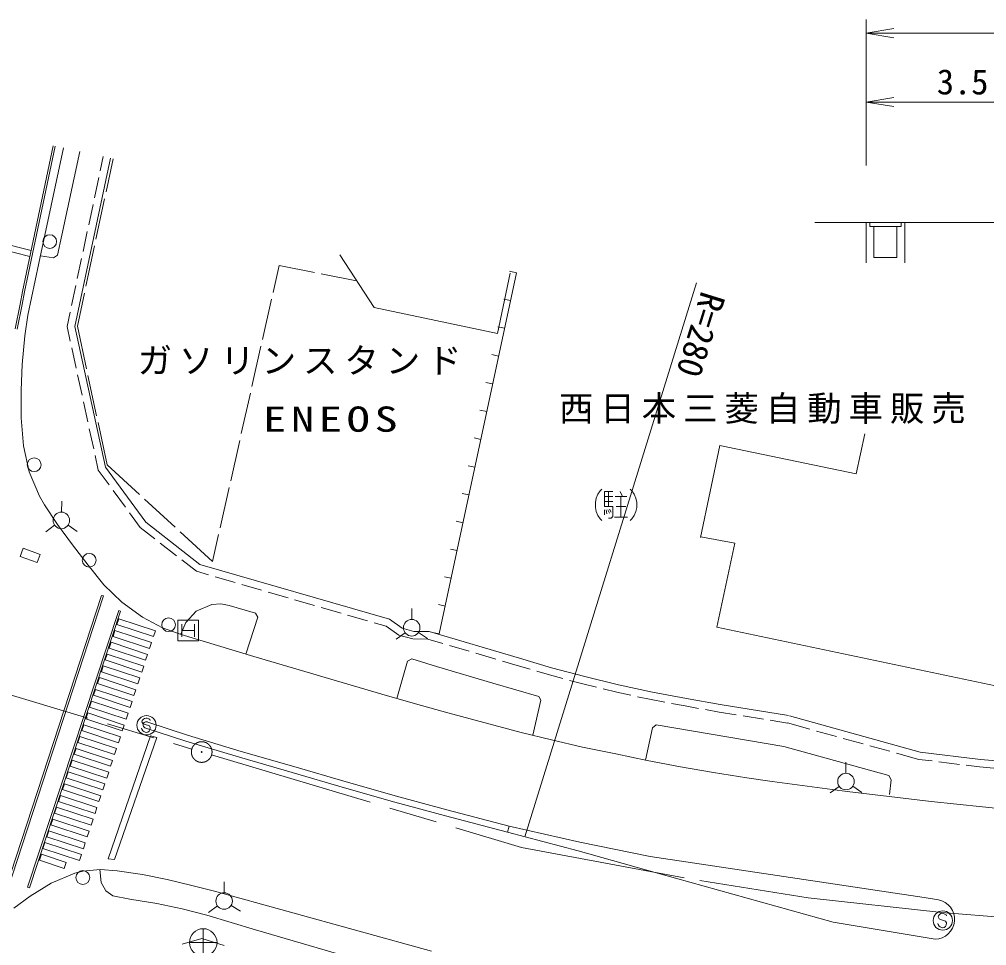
# Model space of a CAD drawing. Units: millimetres at full size, sheet at 1:1000, with parts at other scales. Extents: x 40000 to 680000, y 20000 to 380000.
# Drawn here: x 173886 to 244054, y 251468 to 318689 of the extents above; entities that cross this region are included whole.
import ezdxf
from ezdxf.enums import TextEntityAlignment as Align

# ---------------------------------------------------------------- set-up
doc = ezdxf.new("R2010")
doc.units = ezdxf.units.MM
doc.header["$LTSCALE"] = 1000
doc.linetypes.add('CHAIN', pattern=[18.5, 12, -1.5, 3.5, -1.5])
for name, color, linetype, lineweight in [('M-BGD', 7, 'Continuous', 13), ('M-BMK', 2, 'CHAIN', 13), ('M-BMK-SRVR', 3, 'Continuous', 13), ('M-STR-HTXT', 7, 'Continuous', 13), ('M-STR-STRC', 7, 'Continuous', 13)]:
    doc.layers.add(name, color=color, linetype=linetype, lineweight=lineweight)
doc.styles.add('ＭＳ ゴシック', font='')
doc.styles.get('ＭＳ ゴシック').set_extended_font_data('MS Gothic')

# ---------------------------------------------------------------- blocks, each defined once
blk = doc.blocks.new('open_arrow')
at = {"color": 0, "linetype": 'Continuous', "lineweight": -2}
blk.add_lwpolyline([(7.5, 1.25), (0, 0), (7.5, -1.25)], dxfattribs=at)

msp = doc.modelspace()

# ---------------------------------------------------------------- linework, layer by layer
at = {"layer": 'M-BGD'}
for p, q in [((177093, 309356), (175310, 300987)), ((178271, 309101), (176970, 303031)), ((177917, 296393), (180503, 308618)), ((179747, 307700), (179966, 308735)), ((180175, 306162), (180690, 308578)), ((179333, 305743), (179643, 307210)), ((178919, 303786), (179229, 305254)), ((179445, 302739), (180071, 305673)), ((235312, 303948), (231596, 303948)), ((235312, 303948), (235570, 303948)), ((235312, 303948), (235312, 301009)), ((235570, 303948), (235570, 303651)), ((237861, 303948), (235570, 303948)), ((238112, 303948), (237861, 303948)), ((237861, 303948), (237861, 303651)), ((238112, 303948), (238112, 301023)), ((238112, 303948), (249312, 303948)), ((178505, 301830), (178815, 303297)), ((237861, 303651), (235570, 303651)), ((235859, 301418), (235859, 303651)), ((237532, 301418), (237532, 303651)), ((176970, 303031), (176656, 301564)), ((178715, 299316), (179341, 302250)), ((176357, 301373), (175424, 301519)), ((176656, 301564), (176357, 301373)), ((178091, 299873), (178401, 301340)), ((197122, 301600), (199616, 297781)), ((237532, 301418), (235859, 301418)), ((175310, 300987), (174508, 297210)), ((192729, 300816), (192291, 298867)), ((195293, 300317), (192729, 300816)), ((209937, 300302), (209448, 300406)), ((198349, 299721), (195784, 300221)), ((204351, 274099), (209937, 300302)), ((208578, 295896), (209496, 300259)), ((177677, 297916), (177987, 299384)), ((178095, 296411), (178610, 298827)), ((192181, 298380), (191523, 295453)), ((209508, 298286), (209019, 298391)), ((199616, 297781), (208578, 295896)), ((174508, 297210), (174284, 295733)), ((177354, 296392), (177573, 297427)), ((177584, 295334), (177354, 296392)), ((180128, 286200), (177917, 296393)), ((178757, 293336), (178095, 296411)), ((209078, 296271), (208589, 296375)), ((174284, 295733), (174090, 293641)), ((178008, 293379), (177690, 294845)), ((191414, 294965), (190756, 292038)), ((208648, 294255), (208159, 294360)), ((174090, 293641), (174016, 291790)), ((178432, 291425), (178114, 292891)), ((179493, 289914), (178862, 292847)), ((208219, 292240), (207730, 292344)), ((174016, 291790), (174016, 289769)), ((190646, 291550), (189988, 288623)), ((178856, 289470), (178538, 290936)), ((207789, 290224), (207300, 290328)), ((174016, 289769), (174188, 287748)), ((180260, 286349), (179599, 289425)), ((179280, 287516), (178962, 288982)), ((235209, 288616), (234598, 285716)), ((174188, 287748), (174595, 285850)), ((189878, 288135), (189221, 285208)), ((207359, 288208), (206870, 288313)), ((223305, 281086), (224696, 287765)), ((224696, 287765), (234598, 285716)), ((179615, 285969), (179386, 287027)), ((182607, 284203), (180260, 286349)), ((206930, 286193), (206441, 286297)), ((174595, 285850), (175341, 284093)), ((180397, 284901), (179615, 285969)), ((183054, 282201), (180128, 286200)), ((181578, 283287), (180693, 284497)), ((189111, 284720), (188453, 281793)), ((206500, 284177), (206011, 284282)), ((215849, 284235), (215729, 283935)), ((216029, 284475), (215849, 284235)), ((216149, 284595), (216029, 284475)), ((216929, 284415), (216329, 284415)), ((216329, 284415), (216329, 283335)), ((216629, 284415), (216629, 283335)), ((217469, 284415), (217649, 284055)), ((218189, 284595), (218309, 284475)), ((218309, 284475), (218489, 284235)), ((218489, 284235), (218609, 283935)), ((175341, 284093), (175705, 283466)), ((176948, 282928), (176968, 283728)), ((185190, 281841), (182976, 283865)), ((215729, 283935), (215669, 283635)), ((215669, 283635), (215669, 283275)), ((216329, 284055), (216929, 284055)), ((216329, 283695), (216929, 283695)), ((217109, 284055), (217949, 284055)), ((217529, 284055), (217529, 282555)), ((218609, 283935), (218669, 283635)), ((218669, 283635), (218669, 283275)), ((175705, 283466), (176657, 282041)), ((182656, 281814), (181874, 282883)), ((215669, 283275), (215729, 282975)), ((215729, 282975), (215849, 282675)), ((216329, 283335), (216929, 283335)), ((216329, 283095), (216329, 282735)), ((216449, 283095), (216509, 282795)), ((216569, 283095), (216689, 282855)), ((216689, 283155), (216809, 282915)), ((216929, 283335), (216929, 282615)), ((217169, 283335), (217889, 283335)), ((218609, 282975), (218489, 282675)), ((218669, 283275), (218609, 282975)), ((186984, 279136), (183054, 282201)), ((206070, 282162), (205581, 282266)), ((215849, 282675), (216029, 282435)), ((216029, 282435), (216149, 282315)), ((216809, 282495), (216629, 282495)), ((216929, 282615), (216809, 282495)), ((218009, 282555), (217049, 282555)), ((218309, 282435), (218189, 282315)), ((218489, 282675), (218309, 282435)), ((176447, 281975), (175801, 281504)), ((176657, 282041), (177742, 280566)), ((177425, 281986), (178082, 281529)), ((183707, 280995), (182656, 281814)), ((187905, 279357), (185559, 281503)), ((185284, 279765), (184101, 280687)), ((188343, 281306), (187905, 279357)), ((223317, 281143), (225795, 280667)), ((173941, 279715), (174155, 280305)), ((174155, 280305), (175394, 279856)), ((177742, 280566), (178869, 279091)), ((205640, 280146), (205151, 280250)), ((225795, 280667), (224488, 274583)), ((175180, 279265), (173941, 279715)), ((175394, 279856), (175180, 279265)), ((186730, 278637), (185678, 279457)), ((178869, 279091), (180010, 277652)), ((187614, 278381), (186730, 278637)), ((200746, 275149), (186984, 279136)), ((189535, 277825), (188094, 278242)), ((205211, 278131), (204722, 278235)), ((180010, 277652), (181322, 276383)), ((191456, 277268), (190015, 277686)), ((193377, 276712), (191936, 277129)), ((195298, 276155), (193857, 276572)), ((181322, 276383), (182814, 275305)), ((187851, 276227), (186704, 275741)), ((188496, 276269), (187851, 276227)), ((189098, 276141), (188496, 276269)), ((191011, 275606), (189098, 276141)), ((197219, 275599), (195778, 276016)), ((202357, 275139), (202368, 275939)), ((204781, 276115), (204292, 276219)), ((182814, 275305), (184262, 274543)), ((186704, 275741), (185966, 274919)), ((191195, 275307), (190325, 272620)), ((191195, 275307), (191011, 275606)), ((199140, 275042), (197699, 275459)), ((201651, 274511), (200746, 275149)), ((184262, 274543), (185627, 274054)), ((185966, 274919), (185596, 274063)), ((200504, 274647), (199620, 274903)), ((201413, 274006), (200504, 274647)), ((202513, 274276), (201651, 274511)), ((224488, 274583), (245612, 270127)), ((185627, 274054), (190891, 272448)), ((201868, 274180), (201227, 273702)), ((202437, 273727), (201413, 274006)), ((203528, 273717), (202437, 273727)), ((203610, 274266), (202513, 274276)), ((202843, 274200), (203503, 273747)), ((204608, 273397), (203528, 273717)), ((210159, 272330), (203610, 274266)), ((204351, 274099), (203862, 274204)), ((206526, 272830), (205088, 273256)), ((190891, 272448), (200187, 269706)), ((202355, 272292), (202050, 272124)), ((204136, 271731), (202355, 272292)), ((208444, 272263), (207006, 272689)), ((212497, 271641), (210159, 272330)), ((202050, 272124), (201257, 269400)), ((208240, 270521), (204136, 271731)), ((210004, 271802), (208924, 272122)), ((210936, 271528), (210004, 271802)), ((214908, 270988), (212497, 271641)), ((212347, 271111), (211415, 271386)), ((213318, 270849), (212347, 271111)), ((217359, 270389), (214908, 270988)), ((211562, 269560), (208240, 270521)), ((214771, 270456), (213800, 270718)), ((215761, 270214), (214771, 270456)), ((219825, 269860), (217359, 270389)), ((200187, 269706), (202621, 269010)), ((211720, 269274), (211562, 269560)), ((217236, 269853), (216246, 270095)), ((218232, 269640), (217236, 269853)), ((219718, 269321), (218721, 269535)), ((222273, 269407), (219825, 269860)), ((202621, 269010), (204980, 268352)), ((211720, 269274), (211139, 266733)), ((220700, 269139), (219718, 269321)), ((222174, 268866), (221192, 269048)), ((223162, 268687), (222174, 268866)), ((224735, 268961), (222273, 269407)), ((229686, 268162), (224735, 268961)), ((204980, 268352), (210298, 266937)), ((224642, 268419), (223654, 268598)), ((225886, 268218), (224642, 268419)), ((227861, 267899), (226380, 268138)), ((229751, 268153), (239241, 265518)), ((183194, 267684), (186090, 266743)), ((220091, 267483), (219817, 267276)), ((220088, 267499), (229353, 265915)), ((229599, 267619), (228354, 267820)), ((229607, 267633), (231239, 267179)), ((183055, 267256), (185955, 266313)), ((186090, 266743), (189988, 265567)), ((210298, 266937), (212494, 266404)), ((219817, 267276), (219317, 264929)), ((231721, 267045), (233167, 266644)), ((185955, 266313), (189860, 265135)), ((212494, 266404), (214746, 265879)), ((233648, 266510), (235094, 266109)), ((235575, 265975), (237021, 265574)), ((189988, 265567), (193797, 264458)), ((214746, 265879), (217146, 265389)), ((217146, 265389), (219433, 264904)), ((229353, 265915), (236949, 263815)), ((237503, 265440), (239135, 264987)), ((239241, 265518), (243597, 264983)), ((189860, 265135), (193673, 264026)), ((219433, 264904), (221838, 264452)), ((233846, 263977), (233845, 264777)), ((239135, 264987), (240097, 264869)), ((240593, 264808), (242082, 264625)), ((242578, 264564), (243539, 264446)), ((243597, 264983), (249179, 264470)), ((193673, 264026), (197476, 262932)), ((193797, 264458), (197600, 263364)), ((221838, 264452), (224249, 264033)), ((224249, 264033), (226663, 263641)), ((243539, 264446), (245093, 264303)), ((197600, 263364), (201248, 262316)), ((226663, 263641), (228490, 263383)), ((233947, 262644), (228490, 263383)), ((236949, 263815), (237139, 263500)), ((237139, 263500), (237015, 262439)), ((197476, 262932), (201127, 261882)), ((233359, 263027), (232709, 262561)), ((240032, 261928), (233947, 262644)), ((234343, 263040), (235004, 262590)), ((201127, 261882), (204790, 260880)), ((201248, 262316), (204907, 261315)), ((246094, 261300), (240032, 261928)), ((204907, 261315), (209415, 260129)), ((204790, 260880), (209301, 259694)), ((209415, 260129), (209301, 259694)), ((209301, 259694), (214428, 258349)), ((214548, 258974), (209415, 260129)), ((219653, 257927), (214548, 258974)), ((214428, 258349), (219411, 256958)), ((239527, 254958), (219653, 257927)), ((178496, 256869), (177911, 256726)), ((179749, 256993), (178496, 256869)), ((179824, 256044), (179730, 256995)), ((180990, 256893), (179749, 256993)), ((182818, 256624), (180990, 256893)), ((219411, 256958), (232923, 253162)), ((177911, 256726), (176191, 255996)), ((184613, 256261), (182818, 256624)), ((186402, 255822), (184613, 256261)), ((176191, 255996), (174667, 255066)), ((180151, 255458), (179824, 256044)), ((180655, 255082), (180151, 255458)), ((188036, 255412), (186402, 255822)), ((188743, 255305), (188749, 256105)), ((174667, 255066), (173474, 254181)), ((181891, 254840), (180655, 255082)), ((183856, 254521), (181891, 254840)), ((203780, 251079), (188036, 255412)), ((239527, 254958), (240554, 254798)), ((185685, 254139), (183856, 254521)), ((187478, 253681), (185685, 254139)), ((188253, 254354), (187604, 253886)), ((189252, 254394), (189936, 253979)), ((191011, 252617), (187478, 253681)), ((198232, 250521), (191011, 252617)), ((232923, 253162), (240313, 251933)), ((185691, 251586), (187114, 251992)), ((187114, 251992), (188747, 251486))]:
    msp.add_line(p, q, dxfattribs=at)
for centre, radius in [((176090, 302560), 500), ((174960, 286367), 500), ((176933, 282328), 600), ((178954, 279432), 500), ((184715, 274755), 500), ((202348, 274539), 600), ((233847, 263377), 600), ((178489, 256410), 500), ((188739, 254705), 600)]:
    msp.add_circle(centre, radius, dxfattribs=at)
for centre, radius, start, end in [((183098, 267487), 235, 70.89062, 259.3605), ((240278, 253378), 1446, 271.40218, 79.00732)]:
    msp.add_arc(centre, radius, start, end, dxfattribs=at)
at = {"layer": 'M-BMK'}
for p, q in [((167352, 271415), (186394, 265734)), ((187831, 265305), (210312, 258598)), ((210312, 258598), (223243, 256185)), ((223243, 256185), (231112, 254942)), ((231112, 254942), (240802, 253866)), ((240802, 253866), (250846, 253060))]:
    msp.add_line(p, q, dxfattribs=at)
for radius in [750, 30]:
    msp.add_circle((187113, 265519), radius, dxfattribs=at)
at = {"layer": 'M-BMK-SRVR'}
for p, q in [((187224, 252700), (187224, 250700)), ((188224, 251700), (186224, 251701))]:
    msp.add_line(p, q, dxfattribs=at)
msp.add_circle((187224, 251700), 1000, dxfattribs=at)
at = {"layer": 'M-STR-HTXT'}
for p, q in [((235312, 308087), (235312, 318689)), ((235312, 317689), (331312, 317689)), ((235312, 312689), (249312, 312689)), ((210543, 259368), (223003, 299571))]:
    msp.add_line(p, q, dxfattribs=at)
at = {"layer": 'M-STR-STRC'}
for p, q in [((176339, 309519), (174110, 298943)), ((176485, 309487), (174258, 298917)), ((169525, 303223), (174738, 301924)), ((169432, 302786), (174646, 301487)), ((174110, 298943), (173944, 298018)), ((174258, 298917), (174091, 297990)), ((173944, 298018), (173575, 296222)), ((174091, 297990), (173724, 296198)), ((179856, 276890), (172497, 254365)), ((179999, 276843), (172639, 254319)), ((179999, 276843), (179856, 276890)), ((174476, 255708), (181093, 275797)), ((181235, 275750), (181093, 275797)), ((174619, 255661), (181235, 275750)), ((181103, 275194), (180962, 274766)), ((181103, 275194), (183754, 274319)), ((185383, 275088), (186883, 275089)), ((185384, 273588), (185383, 275088)), ((186883, 275089), (186884, 273589)), ((180962, 274766), (183613, 273891)), ((185683, 274788), (185684, 273888)), ((186583, 274789), (186584, 273889)), ((180821, 274339), (180680, 273911)), ((180680, 273911), (183330, 273036)), ((180821, 274339), (183471, 273463)), ((183613, 273891), (183754, 274319)), ((185683, 274338), (186583, 274339)), ((180538, 273483), (180397, 273056)), ((180397, 273056), (183048, 272181)), ((180538, 273483), (183189, 272608)), ((183330, 273036), (183471, 273463)), ((186884, 273589), (185384, 273588)), ((180256, 272628), (180115, 272201)), ((180256, 272628), (182907, 271753)), ((183048, 272181), (183189, 272608)), ((179974, 271773), (179833, 271346)), ((179974, 271773), (182624, 270898)), ((180115, 272201), (182765, 271326)), ((182765, 271326), (182907, 271753)), ((179691, 270918), (179550, 270490)), ((179691, 270918), (182342, 270043)), ((179833, 271346), (182483, 270470)), ((182483, 270470), (182624, 270898)), ((179550, 270490), (182201, 269615)), ((179409, 270063), (179268, 269635)), ((179268, 269635), (181918, 268760)), ((179409, 270063), (182060, 269188)), ((182201, 269615), (182342, 270043)), ((179127, 269208), (178985, 268780)), ((178985, 268780), (181636, 267905)), ((179127, 269208), (181777, 268332)), ((181918, 268760), (182060, 269188)), ((178844, 268353), (178703, 267925)), ((178844, 268353), (181495, 267477)), ((181636, 267905), (181777, 268332)), ((178562, 267497), (178421, 267070)), ((178562, 267497), (181213, 266622)), ((178703, 267925), (181354, 267050)), ((181354, 267050), (181495, 267477)), ((182790, 267801), (182779, 267722)), ((182779, 267722), (182839, 267594)), ((182880, 267899), (182790, 267801)), ((182839, 267594), (182945, 267543)), ((182972, 267964), (182880, 267899)), ((182945, 267543), (183317, 267411)), ((183088, 267987), (182972, 267964)), ((183169, 267976), (183088, 267987)), ((183270, 267925), (183169, 267976)), ((183347, 267873), (183270, 267925)), ((183317, 267411), (183373, 267290)), ((183371, 267795), (183347, 267873)), ((178280, 266642), (178138, 266215)), ((178280, 266642), (180930, 265767)), ((178421, 267070), (181071, 266195)), ((180326, 257762), (183409, 266693)), ((182781, 267180), (182753, 267257)), ((182840, 267055), (182781, 267180)), ((182912, 267004), (182840, 267055)), ((183014, 266951), (182912, 267004)), ((183098, 266939), (183014, 266951)), ((183216, 266959), (183098, 266939)), ((183303, 267027), (183216, 266959)), ((183353, 267131), (183303, 267027)), ((183373, 267290), (183353, 267131)), ((183857, 266569), (183409, 266693)), ((178138, 266215), (180789, 265339)), ((180799, 257712), (183857, 266569)), ((181071, 266195), (181213, 266622)), ((177997, 265787), (177856, 265359)), ((177856, 265359), (180507, 264484)), ((177997, 265787), (180648, 264912)), ((180789, 265339), (180930, 265767)), ((177715, 264932), (177574, 264504)), ((177715, 264932), (180365, 264057)), ((180507, 264484), (180648, 264912)), ((177433, 264077), (177291, 263649)), ((177433, 264077), (180083, 263202)), ((177574, 264504), (180224, 263629)), ((180224, 263629), (180365, 264057)), ((177150, 263222), (177009, 262794)), ((177150, 263222), (179801, 262346)), ((177291, 263649), (179942, 262774)), ((179942, 262774), (180083, 263202)), ((177009, 262794), (179660, 261919)), ((176868, 262366), (176727, 261939)), ((176727, 261939), (179377, 261064)), ((176868, 262366), (179518, 261491)), ((179660, 261919), (179801, 262346)), ((176585, 261511), (176444, 261084)), ((176444, 261084), (179095, 260209)), ((176585, 261511), (179236, 260636)), ((179377, 261064), (179518, 261491)), ((176303, 260656), (176162, 260229)), ((176303, 260656), (178954, 259781)), ((179095, 260209), (179236, 260636)), ((176021, 259801), (175880, 259373)), ((176021, 259801), (178671, 258926)), ((176162, 260229), (178813, 259353)), ((178813, 259353), (178954, 259781)), ((175738, 258946), (175597, 258518)), ((175738, 258946), (178389, 258071)), ((175880, 259373), (178530, 258498)), ((178530, 258498), (178671, 258926)), ((178248, 257643), (175597, 258518)), ((175340, 257672), (175487, 258109)), ((177140, 257066), (175340, 257672)), ((175487, 258109), (177287, 257504)), ((178248, 257643), (178389, 258071)), ((180326, 257762), (180799, 257712)), ((177287, 257504), (177140, 257066)), ((174487, 255710), (174619, 255661)), ((240552, 253632), (240540, 253552)), ((240540, 253552), (240600, 253424)), ((240642, 253729), (240552, 253632)), ((240600, 253424), (240706, 253373)), ((240733, 253794), (240642, 253729)), ((240706, 253373), (241079, 253241)), ((240850, 253817), (240733, 253794)), ((240931, 253806), (240850, 253817)), ((241032, 253755), (240931, 253806)), ((241109, 253703), (241032, 253755)), ((241133, 253625), (241109, 253703)), ((240542, 253010), (240515, 253087)), ((240601, 252885), (240542, 253010)), ((240673, 252834), (240601, 252885)), ((240776, 252781), (240673, 252834)), ((240860, 252769), (240776, 252781)), ((240977, 252790), (240860, 252769)), ((241064, 252857), (240977, 252790)), ((241114, 252961), (241064, 252857)), ((241079, 253241), (241135, 253120)), ((241135, 253120), (241114, 252961))]:
    msp.add_line(p, q, dxfattribs=at)
for centre in [(183111, 267461), (240872, 253291)]:
    msp.add_circle(centre, 700, dxfattribs=at)

# ---------------------------------------------------------------- block references
at = {"layer": 'M-STR-HTXT', "xscale": 267, "yscale": 267}
for p in [(235312, 317689), (235312, 312689)]:
    msp.add_blockref('open_arrow', p, dxfattribs=at)

# ---------------------------------------------------------------- texts
at = {"layer": 'M-BGD', "char_height": 1833, "attachment_point": 7, "style": 'ＭＳ ゴシック'}
for s, insert in [('\\T1.2;ガソリンスタンド', (182462, 292904)), ('\\T1.2;西日本三菱自動車販売', (213035, 289328)), ('\\T1.2;\\W1.35;ENEOS', (191568, 288730))]:
    msp.add_mtext(s, dxfattribs=dict(at, insert=insert))
at = {"layer": 'M-STR-HTXT', "style": 'ＭＳ ゴシック'}
msp.add_text('3.5', height=1833, dxfattribs=at).set_placement((242312, 312689), align=Align.BOTTOM_CENTER)
msp.add_text('R=280', height=1833, rotation=252.78, dxfattribs=at).set_placement((223326, 295800), align=Align.MIDDLE_CENTER)

doc.saveas('drawing.dxf')
